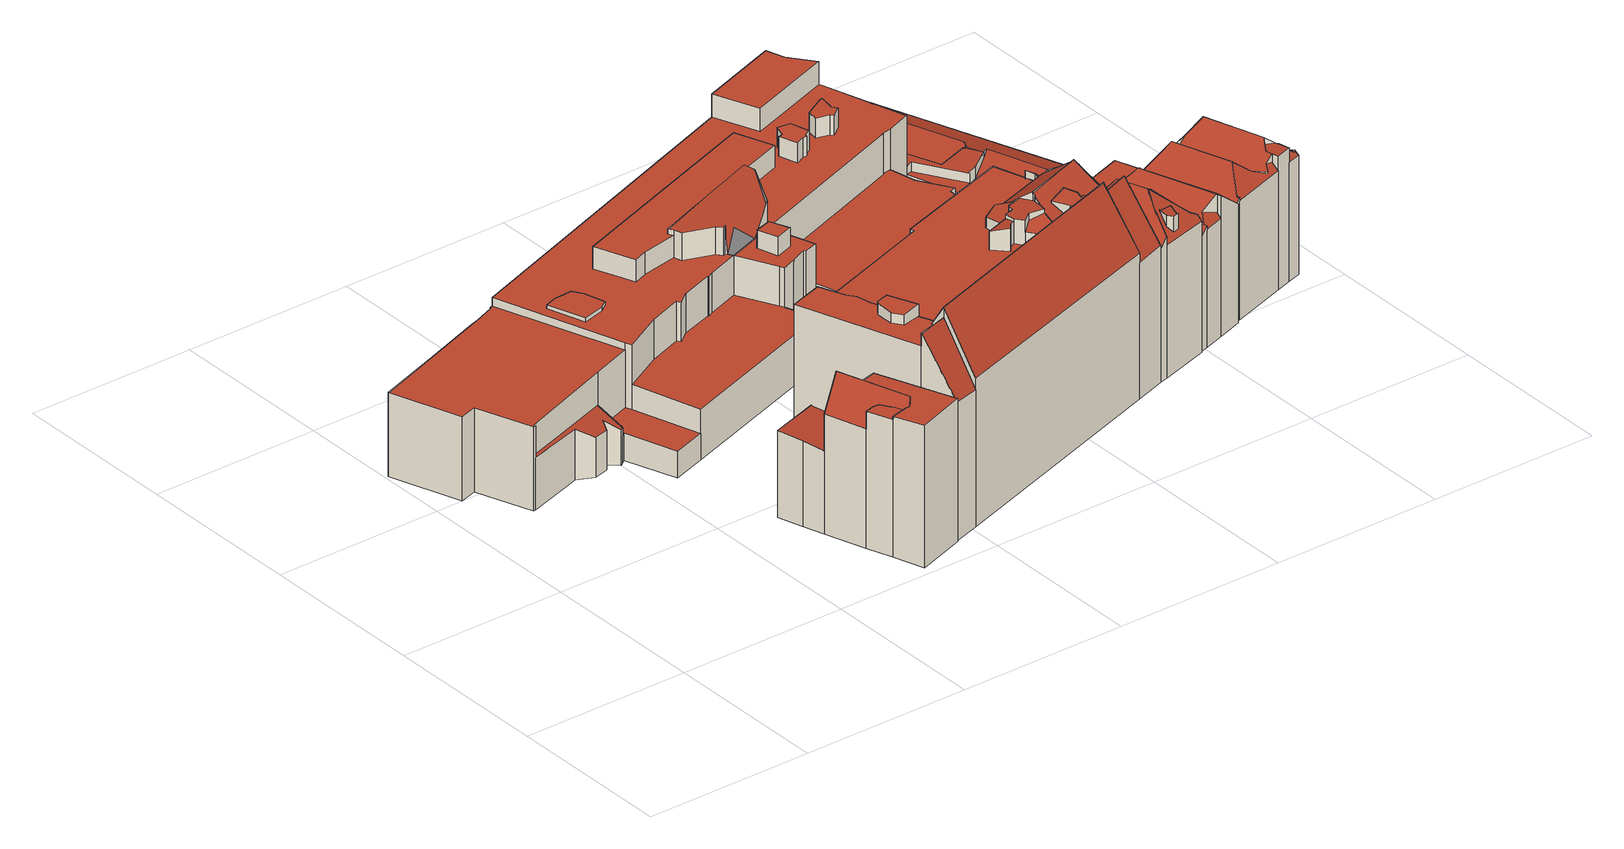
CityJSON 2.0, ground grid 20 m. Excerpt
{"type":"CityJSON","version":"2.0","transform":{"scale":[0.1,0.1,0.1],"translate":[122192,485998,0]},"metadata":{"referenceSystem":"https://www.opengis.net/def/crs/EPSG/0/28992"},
"CityObjects":{
"building1":{"type":"Building","attributes":{"aantal_verblijfsobjecten":3,"bouwjaar":1803,"gebruiksdoel":"woonfunctie","oppervlakte_max":150,"oppervlakte_min":111,"rdf_seealso":"http://bag.basisregistraties.overheid.nl/bag/id/pand/0363100012182000","rf_extrusion_mode":"standard","rf_force_lod11":false,"rf_h_ground":0.152,"rf_h_pc_98p":0,"rf_h_roof_50p":16.71,"rf_h_roof_70p":16.77,"rf_h_roof_max":17.47,"rf_h_roof_min":14.77,"rf_h_roof_ridge":17.4,"rf_is_glass_roof":false,"rf_nodata_frac":0.277,"rf_nodata_r":0,"rf_pc_select":"_HIGHEST_YET_INSUFFICIENT_COVERAGE","rf_pc_year":0,"rf_pointcloud_unusable":false,"rf_pt_density":15.14,"rf_ridgelines":2,"rf_rmse_lod22":0.305,"rf_roof_planes":7,"rf_roof_type":"slanted","rf_success":true,"rf_t_run":21,"rf_volume_lod22":1565.68,"status":"Pand in gebruik"},"children":["building1-1"]},
"building1-1":{"type":"BuildingPart","parents":["building1"],"geometry":[{"type":"Solid","lod":"2.2","boundaries":[[[[0,1,2,3,4,5,6,7,8,9]],[[10,11,12,13]],[[13,12,14,15]],[[16,7,6,17]],[[18,8,7,16]],[[11,9,8,18]],[[19,2,1,20]],[[21,22,23,24]],[[25,26,4,3,23]],[[24,23,3,2,19]],[[27,28,29,30]],[[17,6,5,29]],[[30,29,5,4,26]],[[31,32,26,25]],[[15,14,28,27]],[[33,22,21]],[[34,35,33]],[[36,0,9,11,10]],[[20,1,0,36,37]],[[38,39,40]],[[39,38,32,31]],[[37,36,41]],[[35,34,42]],[[28,14,12,11,18,16,17,29]],[[39,31,25,23,22,40]],[[35,42,41,36,10,13,15,27]],[[35,27,30,26,32,38,40,22,33]],[[42,34,33,21,24,19,20,37,41]]]],"semantics":{"surfaces":[{"type":"GroundSurface"},{"type":"WallSurface","on_footprint_edge":false},{"type":"WallSurface","on_footprint_edge":true},{"type":"RoofSurface","rf_azimuth":150.28,"rf_h_roof_50p":10.2,"rf_h_roof_70p":10.29,"rf_h_roof_max":17.15,"rf_h_roof_min":9.85,"rf_slope":5.22},{"type":"RoofSurface","rf_azimuth":339.41,"rf_h_roof_50p":16.25,"rf_h_roof_70p":16.29,"rf_h_roof_max":16.57,"rf_h_roof_min":16.17,"rf_slope":2.82},{"type":"RoofSurface","rf_azimuth":72.04,"rf_h_roof_50p":16.68,"rf_h_roof_70p":17.08,"rf_h_roof_max":17.78,"rf_h_roof_min":13.96,"rf_slope":46.57},{"type":"RoofSurface","rf_azimuth":250.37,"rf_h_roof_50p":16.34,"rf_h_roof_70p":16.9,"rf_h_roof_max":17.78,"rf_h_roof_min":14.07,"rf_slope":47.56},{"type":"RoofSurface","rf_azimuth":298.98,"rf_h_roof_50p":16.75,"rf_h_roof_70p":16.79,"rf_h_roof_max":17.41,"rf_h_roof_min":16.57,"rf_slope":2.23}],"values":[[0,1,1,2,2,2,2,1,2,2,1,2,2,1,1,1,1,2,2,1,1,1,1,3,4,5,6,7]]}}]},
"building2":{"type":"Building","attributes":{"aantal_verblijfsobjecten":2,"bouwjaar":1868,"gebruiksdoel":"logiesfunctie,overige gebruiksfunctie","oppervlakte_max":3062,"oppervlakte_min":9,"rdf_seealso":"http://bag.basisregistraties.overheid.nl/bag/id/pand/0363100012170759","rf_extrusion_mode":"standard","rf_force_lod11":false,"rf_h_ground":0.193,"rf_h_pc_98p":0,"rf_h_roof_50p":19.53,"rf_h_roof_70p":21.37,"rf_h_roof_max":23.83,"rf_h_roof_min":17.73,"rf_h_roof_ridge":24.05,"rf_is_glass_roof":false,"rf_nodata_frac":0.051,"rf_nodata_r":0,"rf_pc_select":"PREFERRED_AND_LATEST","rf_pc_year":0,"rf_pointcloud_unusable":false,"rf_pt_density":18.27,"rf_ridgelines":7,"rf_rmse_lod22":0.441,"rf_roof_planes":27,"rf_roof_type":"slanted","rf_success":true,"rf_t_run":232,"rf_volume_lod22":14631.06,"status":"Pand in gebruik"},"children":["building2-1"]},
"building2-1":{"type":"BuildingPart","parents":["building2"],"geometry":[{"type":"Solid","lod":"2.2","boundaries":[[[[43,44,45,46,47,48,49,50,51,52,53,54,55,56]],[[57,47,46,58]],[[59,60,61,62,63]],[[64,56,55,65]],[[66,67,68,69]],[[70,71,67,66]],[[72,73,51,50,74]],[[58,46,45,75,76]],[[77,78,73,72]],[[79,52,51,73]],[[80,81,82,83]],[[74,50,49,84]],[[76,75,85,86]],[[87,54,53,88]],[[65,55,54,87]],[[89,88,53,52,79]],[[90,91,78,77]],[[91,90,92,93]],[[94,95,88,89]],[[96,97,98,99]],[[100,86,85,101,102]],[[103,104,86,100]],[[105,106,107,108]],[[109,110,111,104,103]],[[112,113,111,110]],[[113,48,47,57]],[[114,115,116,68]],[[108,107,117,118]],[[119,43,56,64]],[[120,121,97,96]],[[122,119,61,60]],[[123,124,95,94]],[[92,90,84,125]],[[126,127,128]],[[129,130,128]],[[125,84,49,48,113,112]],[[83,82,124,123]],[[75,45,44,131,132]],[[99,98,133,134]],[[102,101,121,120]],[[135,136,137,138]],[[139,140,141,142]],[[143,144,145,146]],[[147,148,149,135]],[[150,151,152]],[[153,154,152]],[[148,147,155,156]],[[156,155,151,150]],[[157,158,159,160]],[[138,137,158,157]],[[136,135,161]],[[60,59,161]],[[140,162,163,106,105]],[[63,62,163,162]],[[118,117,164,141]],[[142,141,164,165,144,143]],[[160,159,162,140,139]],[[166,167,71,70]],[[168,80,169,170]],[[170,169,167,166]],[[146,145,171,154,153]],[[172,173,174]],[[130,129,173,172,175]],[[134,133,176,177]],[[154,171,178]],[[175,172,178]],[[69,68,116,81,80,168]],[[177,176,179,180]],[[180,179,181]],[[110,109,182]],[[183,184,127,126]],[[144,165,184,183]],[[131,44,43,119,122]],[[149,148,185]],[[132,131,185]],[[115,114,186]],[[111,187,58,76,86,104]],[[113,57,58,187,111]],[[84,90,77,72,74]],[[118,141,140,105,108]],[[162,159,158,137,136,161,59,63]],[[146,153,152,151,155,147,135,138,157,160,139,142,143]],[[69,168,170,166,70,66]],[[127,115,186,93,92,182,109,103,181,179,176,174,173,129,128]],[[180,181,103,100,102,120,96,99,134,177]],[[110,182,92,125,112]],[[144,183,126,128,130,175,178,171,145]],[[149,185,131,122,60,161,135]],[[132,185,148,156,150,152,154,178,172,174,176,133,98,97,121,101,85,75]],[[186,114,68,67,71,167,169,80,83,123,94,89,79,73,78,91,93]],[[115,127,184,165,164,117,107,106,163,62,61,119,64,65,87,88,95,124,82,81,116]]]],"semantics":{"surfaces":[{"type":"GroundSurface"},{"type":"WallSurface","on_footprint_edge":true},{"type":"WallSurface","on_footprint_edge":false},{"type":"RoofSurface","rf_azimuth":340.23,"rf_h_roof_50p":21.29,"rf_h_roof_70p":21.84,"rf_h_roof_max":23.15,"rf_h_roof_min":20.05,"rf_slope":58.11},{"type":"RoofSurface","rf_azimuth":161.86,"rf_h_roof_50p":19.97,"rf_h_roof_70p":21.19,"rf_h_roof_max":23.15,"rf_h_roof_min":16.56,"rf_slope":57.01},{"type":"RoofSurface","rf_azimuth":159.56,"rf_h_roof_50p":20.12,"rf_h_roof_70p":21.4,"rf_h_roof_max":23.33,"rf_h_roof_min":16.55,"rf_slope":57.44},{"type":"RoofSurface","rf_azimuth":337.18,"rf_h_roof_50p":21.25,"rf_h_roof_70p":21.31,"rf_h_roof_max":21.41,"rf_h_roof_min":21.12,"rf_slope":11},{"type":"RoofSurface","rf_azimuth":274.08,"rf_h_roof_50p":20.78,"rf_h_roof_70p":21.01,"rf_h_roof_max":21.84,"rf_h_roof_min":20.32,"rf_slope":24.73},{"type":"RoofSurface","rf_azimuth":208.7,"rf_h_roof_50p":21.78,"rf_h_roof_70p":21.81,"rf_h_roof_max":22.59,"rf_h_roof_min":21.69,"rf_slope":2.47},{"type":"RoofSurface","rf_azimuth":250.36,"rf_h_roof_50p":22.72,"rf_h_roof_70p":22.74,"rf_h_roof_max":22.77,"rf_h_roof_min":22.67,"rf_slope":2.28},{"type":"RoofSurface","rf_azimuth":341.55,"rf_h_roof_50p":21.39,"rf_h_roof_70p":22.3,"rf_h_roof_max":24.44,"rf_h_roof_min":18.59,"rf_slope":57.37},{"type":"RoofSurface","rf_azimuth":208.69,"rf_h_roof_50p":21.83,"rf_h_roof_70p":21.84,"rf_h_roof_max":21.89,"rf_h_roof_min":21.76,"rf_slope":2.47},{"type":"RoofSurface","rf_azimuth":161.39,"rf_h_roof_50p":20.96,"rf_h_roof_70p":22.39,"rf_h_roof_max":24.44,"rf_h_roof_min":17.65,"rf_slope":57.33},{"type":"RoofSurface","rf_azimuth":225.62,"rf_h_roof_50p":20.76,"rf_h_roof_70p":20.91,"rf_h_roof_max":21.74,"rf_h_roof_min":20.32,"rf_slope":22.46},{"type":"RoofSurface","rf_azimuth":342.24,"rf_h_roof_50p":21.22,"rf_h_roof_70p":21.76,"rf_h_roof_max":23.01,"rf_h_roof_min":19.93,"rf_slope":35.82},{"type":"RoofSurface","rf_azimuth":164.45,"rf_h_roof_50p":21.82,"rf_h_roof_70p":22.2,"rf_h_roof_max":23.01,"rf_h_roof_min":20.13,"rf_slope":32.27},{"type":"RoofSurface","rf_azimuth":55.83,"rf_h_roof_50p":21.43,"rf_h_roof_70p":21.47,"rf_h_roof_max":23.53,"rf_h_roof_min":21.28,"rf_slope":2.03},{"type":"RoofSurface","rf_azimuth":133.2,"rf_h_roof_50p":18.91,"rf_h_roof_70p":18.94,"rf_h_roof_max":22.77,"rf_h_roof_min":18.82,"rf_slope":0.538}],"values":[[0,1,2,1,2,2,1,1,2,1,2,1,2,1,1,1,2,2,2,2,2,2,2,2,2,1,2,2,1,2,2,2,2,2,2,1,2,1,2,2,2,2,2,2,2,2,2,2,2,2,2,2,2,2,2,2,2,2,2,2,2,2,2,2,2,2,2,2,2,2,2,2,1,2,2,2,3,4,5,6,7,8,9,10,11,12,13,14,15,16,17]]}}]},
"building3":{"type":"Building","attributes":{"aantal_verblijfsobjecten":1,"bouwjaar":1916,"gebruiksdoel":"bijeenkomstfunctie,kantoorfunctie","oppervlakte_max":3415,"oppervlakte_min":3415,"rdf_seealso":"http://bag.basisregistraties.overheid.nl/bag/id/pand/0363100012170766","rf_extrusion_mode":"standard","rf_force_lod11":false,"rf_h_ground":0.488,"rf_h_pc_98p":0,"rf_h_roof_50p":10.34,"rf_h_roof_70p":11.21,"rf_h_roof_max":14.44,"rf_h_roof_min":3.63,"rf_h_roof_ridge":6.02,"rf_is_glass_roof":false,"rf_nodata_frac":0.00192,"rf_nodata_r":0,"rf_pc_select":"PREFERRED_AND_LATEST","rf_pc_year":0,"rf_pointcloud_unusable":false,"rf_pt_density":17.68,"rf_ridgelines":2,"rf_rmse_lod22":0.252,"rf_roof_planes":32,"rf_roof_type":"slanted","rf_success":true,"rf_t_run":744,"rf_volume_lod22":17055.98,"status":"Pand in gebruik"},"children":["building3-1"]},
"building3-1":{"type":"BuildingPart","parents":["building3"],"geometry":[{"type":"MultiSurface","lod":"2.2","boundaries":[[[188,189,190,191,192,193,194,195,196,197,198,199,200,201,202,203,204,205,206,207,208,209,210,211,212,213,214,215,216,217,218,219,220,221,222,223,224,225,226]],[[227,215,214,228]],[[229,230,231,232,233]],[[234,210,209,235]],[[235,209,208,236]],[[236,208,207,237]],[[238,205,204,239]],[[240,198,197,241]],[[242,199,198,240]],[[243,195,194,244]],[[245,225,224,246]],[[246,224,223,247]],[[248,188,226,249]],[[232,231,250]],[[251,252,253,254]],[[255,256,257,258]],[[259,221,220,260]],[[261,222,221,259,262]],[[239,204,203,263]],[[263,203,202,264]],[[265,266,267,268]],[[269,270,266,265]],[[271,272,193,192,273,274]],[[273,192,191,275]],[[275,191,190,276]],[[277,201,200,278]],[[279,247,223,222,261,280]],[[281,264,202,201,277,282]],[[283,284,285,286]],[[256,287,264,281]],[[288,289,247,279]],[[290,249,226,225,245]],[[244,194,193,272]],[[268,267,291,292]],[[293,294,295,296]],[[297,298,299,300]],[[301,211,210,234]],[[260,220,219,302]],[[302,219,218,303]],[[237,207,206,304]],[[304,206,205,238,305]],[[306,307,308,309]],[[309,308,310,311]],[[312,313,314,315]],[[241,197,196,313,312]],[[313,196,195,243]],[[316,317,318,319]],[[319,318,320,321]],[[322,323,324,325]],[[254,253,326]],[[327,328,329,330]],[[276,190,189,331]],[[233,232,332,333]],[[334,335,336]],[[292,337,336]],[[338,339,335,334]],[[340,341,342,343,344]],[[345,346,341,340]],[[347,348,349,350]],[[350,349,351,352]],[[353,354,355,356,357]],[[358,359,354,353]],[[360,361,362,363]],[[364,301,361,360]],[[365,212,211,301,364]],[[366,367,272,271]],[[305,238,368,362]],[[369,370,371,287,256,255]],[[363,362,368,371,370]],[[258,257,372,373]],[[374,375,376,377]],[[373,372,378,379]],[[379,378,380,381]],[[282,277,342,341]],[[292,291,346,345]],[[315,314,382,329]],[[330,329,382,367,366,383,384]],[[385,386,387,388]],[[389,325,324,289,288]],[[390,391,325,389]],[[384,383,392,393]],[[383,366,386,385]],[[394,395,396,397]],[[398,399,400,401]],[[402,403,404,405]],[[406,407,408,409]],[[280,261,391,390]],[[410,411,307,306]],[[412,413,411,410]],[[414,415,416]],[[303,218,217,417]],[[397,396,418,419]],[[420,421,422,423]],[[417,217,216,424]],[[424,216,215,227]],[[286,285,425,426]],[[300,299,426,427]],[[405,404,284,283]],[[298,428,429,430]],[[393,392,431,432]],[[433,333,332,323,322]],[[432,431,333,433]],[[434,435,436]],[[437,438,439]],[[440,292,439]],[[441,442,443,252,251]],[[388,387,442,441]],[[344,343,359,358]],[[356,355,278,444]],[[357,356,421,420]],[[444,278,200,199,242]],[[352,351,445,446]],[[446,445,348,347]],[[331,189,188,248]],[[377,376,399,398]],[[274,273,443,442]],[[447,448,254]],[[435,434,449,448,447]],[[448,449,450,451]],[[321,320,452,453]],[[415,414,249,290]],[[438,437,454,455]],[[455,454,428,298,297]],[[401,400,395,394]],[[409,408,456,457]],[[457,456,413,412]],[[423,422,328,327]],[[311,310,458,459]],[[459,458,407,406]],[[460,461,317,316]],[[296,295,461,460]],[[453,452,462,463]],[[463,462,464,465]],[[465,464,294,293]],[[466,467,339,338]],[[427,426,425,468,469]],[[469,468,467,466]],[[381,380,270,269]],[[430,429,403,402]],[[228,214,213,470]],[[470,213,212,365]],[[451,450,230,229]],[[419,418,375,374]],[[262,259,370,369]],[[305,362,361,301,234,235,236,237,304]],[[371,368,238,239,263,264,287]],[[367,382,314,313,243,244,272]],[[280,390,389,288,279]],[[274,442,387,386,366,271]],[[278,355,354,359,343,342,277]],[[446,347,350,352]],[[435,447,254,326,275,276,331,248,436]],[[443,273,275,326,253,252]],[[415,290,245,246,247,289,324,323,332,232,250,416]],[[230,450,449,434,436,248,249,414,416,250,231]],[[328,422,421,356,444,242,240,241,312,315,329]],[[459,406,409,457,412,410,306,309,311]],[[465,293,296,460,316,319,321,453,463]],[[469,466,338,334,336,471,439,438,455,297,300,427]],[[270,380,378,372,257,256,281,282,341,346,291,267,266]],[[430,402,405,283,286,426,299,298]],[[262,369,255,258,373,379,381,269,265,268,292,336,335,339,467,468,425,285,284,404,403,429,428,454,437,439,292,345,340,344,358,353,357,420,423,327,330,384,393,432,433,322,325,391,261],[294,464,462,452,320,318,317,461,295],[407,458,310,308,307,411,413,456,408],[349,348,445,351],[375,418,396,395,400,399,376]],[[451,229,233,333,431,392,383,385,388,441,251,254,448]],[[419,374,377,398,401,394,397]],[[370,259,260,302,303,417,424,227,228,470,365,364,360,363]]],"semantics":{"surfaces":[{"type":"GroundSurface"},{"type":"WallSurface","on_footprint_edge":true},{"type":"WallSurface","on_footprint_edge":false},{"type":"RoofSurface","rf_azimuth":159.46,"rf_h_roof_50p":6.33,"rf_h_roof_70p":6.68,"rf_h_roof_max":10.36,"rf_h_roof_min":4.91,"rf_slope":36.42},{"type":"RoofSurface","rf_azimuth":161.38,"rf_h_roof_50p":3.66,"rf_h_roof_70p":3.68,"rf_h_roof_max":11.15,"rf_h_roof_min":3.62,"rf_slope":0.511},{"type":"RoofSurface","rf_azimuth":297.99,"rf_h_roof_50p":3.71,"rf_h_roof_70p":3.81,"rf_h_roof_max":11.18,"rf_h_roof_min":3.49,"rf_slope":2.18},{"type":"RoofSurface","rf_azimuth":130.43,"rf_h_roof_50p":13.92,"rf_h_roof_70p":13.93,"rf_h_roof_max":13.95,"rf_h_roof_min":13.88,"rf_slope":0.41},{"type":"RoofSurface","rf_azimuth":253.69,"rf_h_roof_50p":4.32,"rf_h_roof_70p":4.35,"rf_h_roof_max":5.49,"rf_h_roof_min":4.26,"rf_slope":2.56},{"type":"RoofSurface","rf_azimuth":161.38,"rf_h_roof_50p":3.64,"rf_h_roof_70p":3.64,"rf_h_roof_max":11.13,"rf_h_roof_min":3.62,"rf_slope":0.511},{"type":"RoofSurface","rf_azimuth":79.96,"rf_h_roof_50p":13.3,"rf_h_roof_70p":13.31,"rf_h_roof_max":13.32,"rf_h_roof_min":13.29,"rf_slope":0.613},{"type":"RoofSurface","rf_azimuth":70.49,"rf_h_roof_50p":5.07,"rf_h_roof_70p":5.34,"rf_h_roof_max":6.12,"rf_h_roof_min":4.37,"rf_slope":19.57},{"type":"RoofSurface","rf_azimuth":250.21,"rf_h_roof_50p":4.96,"rf_h_roof_70p":5.29,"rf_h_roof_max":5.94,"rf_h_roof_min":4.2,"rf_slope":19.23},{"type":"RoofSurface","rf_azimuth":253.69,"rf_h_roof_50p":4.33,"rf_h_roof_70p":4.36,"rf_h_roof_max":13.91,"rf_h_roof_min":4.22,"rf_slope":2.56},{"type":"RoofSurface","rf_azimuth":250.21,"rf_h_roof_50p":4.98,"rf_h_roof_70p":5.32,"rf_h_roof_max":6.12,"rf_h_roof_min":3.79,"rf_slope":19.23},{"type":"RoofSurface","rf_azimuth":158.18,"rf_h_roof_50p":6.47,"rf_h_roof_70p":6.5,"rf_h_roof_max":11.18,"rf_h_roof_min":6.38,"rf_slope":0.977},{"type":"RoofSurface","rf_azimuth":124.44,"rf_h_roof_50p":13.53,"rf_h_roof_70p":13.53,"rf_h_roof_max":13.54,"rf_h_roof_min":13.53,"rf_slope":0.175},{"type":"RoofSurface","rf_azimuth":101.82,"rf_h_roof_50p":13.53,"rf_h_roof_70p":13.53,"rf_h_roof_max":13.54,"rf_h_roof_min":13.52,"rf_slope":0.44},{"type":"RoofSurface","rf_azimuth":168.91,"rf_h_roof_50p":14.23,"rf_h_roof_70p":14.51,"rf_h_roof_max":14.98,"rf_h_roof_min":13.17,"rf_slope":9.35},{"type":"RoofSurface","rf_azimuth":158.18,"rf_h_roof_50p":6.49,"rf_h_roof_70p":6.52,"rf_h_roof_max":11.17,"rf_h_roof_min":6.4,"rf_slope":0.977},{"type":"RoofSurface","rf_azimuth":346.51,"rf_h_roof_50p":13.81,"rf_h_roof_70p":13.81,"rf_h_roof_max":14.98,"rf_h_roof_min":13.79,"rf_slope":0.354},{"type":"RoofSurface","rf_azimuth":164.31,"rf_h_roof_50p":11.23,"rf_h_roof_70p":11.25,"rf_h_roof_max":14.66,"rf_h_roof_min":11.13,"rf_slope":0.378},{"type":"RoofSurface","rf_azimuth":249.95,"rf_h_roof_50p":5.53,"rf_h_roof_70p":5.74,"rf_h_roof_max":11.2,"rf_h_roof_min":5.31,"rf_slope":8.19},{"type":"RoofSurface","rf_azimuth":44.07,"rf_h_roof_50p":11.62,"rf_h_roof_70p":11.63,"rf_h_roof_max":11.67,"rf_h_roof_min":11.57,"rf_slope":1.13},{"type":"RoofSurface","rf_azimuth":318,"rf_h_roof_50p":10.33,"rf_h_roof_70p":10.34,"rf_h_roof_max":11.25,"rf_h_roof_min":10.31,"rf_slope":0.147}],"values":[0,1,2,1,1,1,1,1,1,1,1,1,1,2,2,2,1,1,1,1,2,2,1,1,1,1,1,1,2,2,2,1,1,2,2,2,1,1,1,1,1,2,2,2,1,1,2,2,2,2,2,1,2,2,2,2,2,2,2,2,2,2,2,2,1,2,2,2,2,2,2,2,2,2,2,2,2,2,2,2,2,2,2,2,2,2,2,2,2,2,1,2,2,1,1,2,2,2,2,2,2,2,2,2,2,2,2,2,2,2,1,2,2,1,2,2,2,2,2,2,2,2,2,2,2,2,2,2,2,2,2,2,2,2,2,2,2,2,2,1,1,2,2,2,3,4,5,6,7,8,9,10,11,12,13,14,15,16,17,18,19,20,21,22,23]}}]},
"building4":{"type":"Building","attributes":{"aantal_verblijfsobjecten":3,"bouwjaar":1811,"gebruiksdoel":"woonfunctie","oppervlakte_max":197,"oppervlakte_min":130,"rdf_seealso":"http://bag.basisregistraties.overheid.nl/bag/id/pand/0363100012182843","rf_extrusion_mode":"standard","rf_force_lod11":false,"rf_h_ground":0.132,"rf_h_pc_98p":0,"rf_h_roof_50p":17.1,"rf_h_roof_70p":17.87,"rf_h_roof_max":19.5,"rf_h_roof_min":15.48,"rf_h_roof_ridge":19.63,"rf_is_glass_roof":false,"rf_nodata_frac":0.00224,"rf_nodata_r":0.0162,"rf_pc_select":"PREFERRED_AND_LATEST","rf_pc_year":0,"rf_pointcloud_unusable":false,"rf_pt_density":19.07,"rf_ridgelines":3,"rf_rmse_lod22":0.499,"rf_roof_planes":13,"rf_roof_type":"slanted","rf_success":true,"rf_t_run":52,"rf_volume_lod22":1885.12,"status":"Pand in gebruik"},"children":["building4-1"]},
"building4-1":{"type":"BuildingPart","parents":["building4"],"geometry":[{"type":"Solid","lod":"2.2","boundaries":[[[[472,473,474,475,476,477,478,479,480,481,482,483,484,485,486,487,488,489]],[[490,485,484,491,492]],[[492,491,493]],[[494,482,481,495]],[[496,474,473,497,498]],[[499,500,483,482,494]],[[501,479,478,502]],[[502,478,477,503]],[[504,505,506]],[[500,499,506]],[[505,504,480,479,501]],[[507,508,486,485,490]],[[509,510,511,512]],[[513,488,487,514]],[[515,503,477,476,516,517]],[[495,481,480,504]],[[512,511,503,515]],[[491,484,483,500]],[[518,519,520]],[[521,519,518,522]],[[510,523,524]],[[525,526,527,523,510,509]],[[528,529,530]],[[531,532,530]],[[519,521,533,534]],[[517,516,526,525]],[[516,476,475,535,536]],[[514,487,486,508]],[[537,538,539]],[[540,541,542,531]],[[542,532,531]],[[538,489,488,513]],[[543,472,489,538,537]],[[535,475,474,496]],[[544,545,546,547]],[[536,535,545,544]],[[548,549,541,540]],[[508,507,550]],[[551,552,553,554]],[[552,551,529]],[[554,553,549,548]],[[497,473,472,543]],[[547,546,527,526]],[[534,533,555]],[[498,497,555]],[[495,504,506,499,494]],[[491,500,506,505,501,493]],[[517,525,509,512,515]],[[550,502,503,511,510,524,556,513,514,508]],[[538,513,556,522,518,520,539]],[[502,550,507,490,492,493,501]],[[554,548,540,531,530,529,551]],[[534,555,497,543,537,539,520,519],[549,553,552,529,528,530,532,542,541]],[[547,526,516,536,544]],[[498,555,533,521,522,556,524,523,527,546,545,535,496]]]],"semantics":{"surfaces":[{"type":"GroundSurface"},{"type":"WallSurface","on_footprint_edge":true},{"type":"WallSurface","on_footprint_edge":false},{"type":"RoofSurface","rf_azimuth":344.76,"rf_h_roof_50p":16.05,"rf_h_roof_70p":16.61,"rf_h_roof_max":19.18,"rf_h_roof_min":14.92,"rf_slope":49.48},{"type":"RoofSurface","rf_azimuth":73.26,"rf_h_roof_50p":16.93,"rf_h_roof_70p":17.65,"rf_h_roof_max":19.48,"rf_h_roof_min":15.36,"rf_slope":46.77},{"type":"RoofSurface","rf_azimuth":106.85,"rf_h_roof_50p":21.48,"rf_h_roof_70p":21.53,"rf_h_roof_max":22.01,"rf_h_roof_min":20.83,"rf_slope":48.07},{"type":"RoofSurface","rf_azimuth":341.17,"rf_h_roof_50p":16.31,"rf_h_roof_70p":16.98,"rf_h_roof_max":19.31,"rf_h_roof_min":14.88,"rf_slope":52.5},{"type":"RoofSurface","rf_azimuth":70.93,"rf_h_roof_50p":17.02,"rf_h_roof_70p":17.81,"rf_h_roof_max":19.97,"rf_h_roof_min":15.21,"rf_slope":48.87},{"type":"RoofSurface","rf_azimuth":158.27,"rf_h_roof_50p":16.83,"rf_h_roof_70p":17.52,"rf_h_roof_max":19.1,"rf_h_roof_min":15.45,"rf_slope":46.82},{"type":"RoofSurface","rf_azimuth":141.92,"rf_h_roof_50p":17.99,"rf_h_roof_70p":18,"rf_h_roof_max":18.17,"rf_h_roof_min":17.94,"rf_slope":4.04},{"type":"RoofSurface","rf_azimuth":162.15,"rf_h_roof_50p":17.65,"rf_h_roof_70p":18,"rf_h_roof_max":19.97,"rf_h_roof_min":15.69,"rf_slope":48.69},{"type":"RoofSurface","rf_azimuth":64.71,"rf_h_roof_50p":17.48,"rf_h_roof_70p":17.64,"rf_h_roof_max":18.06,"rf_h_roof_min":17.02,"rf_slope":33.62},{"type":"RoofSurface","rf_azimuth":251.01,"rf_h_roof_50p":17.44,"rf_h_roof_70p":18.21,"rf_h_roof_max":21.48,"rf_h_roof_min":15.09,"rf_slope":48.78}],"values":[[0,1,2,1,1,1,1,1,2,2,1,1,2,1,1,1,2,1,2,2,2,2,2,2,2,2,1,1,2,2,2,1,1,1,2,2,2,2,2,2,2,1,2,2,2,3,4,5,6,7,8,9,10,11,12]]}}]},
"building5":{"type":"Building","attributes":{"aantal_verblijfsobjecten":5,"bouwjaar":1818,"gebruiksdoel":"bijeenkomstfunctie,winkelfunctie,woonfunctie","oppervlakte_max":451,"oppervlakte_min":66,"rdf_seealso":"http://bag.basisregistraties.overheid.nl/bag/id/pand/0363100012182917","rf_extrusion_mode":"standard","rf_force_lod11":false,"rf_h_ground":0.177,"rf_h_pc_98p":0,"rf_h_roof_50p":14.28,"rf_h_roof_70p":15.18,"rf_h_roof_max":16.64,"rf_h_roof_min":5.7,"rf_h_roof_ridge":16.75,"rf_is_glass_roof":false,"rf_nodata_frac":0.0139,"rf_nodata_r":0,"rf_pc_select":"PREFERRED_AND_LATEST","rf_pc_year":0,"rf_pointcloud_unusable":false,"rf_pt_density":16.58,"rf_ridgelines":6,"rf_rmse_lod22":0.314,"rf_roof_planes":24,"rf_roof_type":"slanted","rf_success":true,"rf_t_run":160,"rf_volume_lod22":4353.5,"status":"Pand in gebruik"},"children":["building5-1"]},
"building5-1":{"type":"BuildingPart","parents":["building5"],"geometry":[{"type":"Solid","lod":"2.2","boundaries":[[[[557,558,559,560,561,562,563,564,565,566,567,568,569,570,571,572,573,574]],[[575,576,577]],[[578,579,580,581]],[[582,583,571,570,584]],[[585,574,573,586,587]],[[588,567,566,589]],[[590,591,568,567,588]],[[592,562,561,593]],[[594,595,596]],[[597,598,596]],[[586,573,572,599]],[[600,601,602,603,604]],[[605,606,607]],[[608,609,602,601]],[[610,611,612,613]],[[614,569,568,591]],[[584,570,569,614,615]],[[616,617,618]],[[606,619,620]],[[621,622,583,582]],[[599,572,571,583]],[[623,613,612,622,621]],[[613,623,624]],[[625,626,627,628]],[[629,630,626,625]],[[631,632,633,634]],[[632,557,574,585]],[[587,586,635,636]],[[637,638,639]],[[638,637,625]],[[640,641,579,578]],[[634,633,641,640]],[[637,642,643]],[[644,645,630,629]],[[643,642,646]],[[647,648,649]],[[595,560,559,647]],[[650,651,652]],[[636,635,609,608]],[[604,603,653,654]],[[654,653,655,656]],[[657,658,659,660]],[[661,564,563,662]],[[663,662,563,562,592,664]],[[665,666,667]],[[668,669,645,644]],[[670,671,672]],[[673,661,674]],[[675,565,564,661,673]],[[666,665,662,663]],[[671,670,676]],[[651,650,591,590]],[[615,614,677]],[[664,592,598,597]],[[593,561,560,595,594]],[[576,575,678]],[[660,659,679,680]],[[681,682,658,657]],[[683,581,580,684,685]],[[685,684,682,681]],[[628,627,581,683]],[[686,687,669,668]],[[648,647,559,558,687,686]],[[687,558,557,632,631]],[[688,689,690,691]],[[619,606,605,689,688]],[[692,693,601,600]],[[691,690,694,693,692]],[[680,679,694,690]],[[656,655,611,610]],[[589,566,565,675]],[[642,617,616]],[[675,673,674,695,696,697]],[[617,642,637,639,696,695,577,576,618]],[[615,677,652,651,698,624,623,621,582,584]],[[677,614,591,650,652]],[[676,597,596,595,647,649,699,671]],[[664,597,676,670,672,666,663]],[[593,594,596,598,592]],[[667,678,575,577,695,674,661,662,665]],[[694,679,659,658,682,684,580,579,641,633,632,585,587,636,608,601,693]],[[648,686,668,644,629,625,637,643,646,699,649]],[[687,631,634,640,578,581,627,626,630,645,669]],[[656,610,613,624,698,620,619,688,691,692,600,604,654]],[[680,690,689,605,607,697,696,639,638,625,628,683,685,681,657,660]],[[611,655,653,603,602,609,635,586,599,583,622,612]],[[589,675,697,607,606,620,698,651,590,588]],[[642,616,618,576,678,667,666,672,671,699,646]]]],"semantics":{"surfaces":[{"type":"GroundSurface"},{"type":"WallSurface","on_footprint_edge":false},{"type":"WallSurface","on_footprint_edge":true},{"type":"RoofSurface","rf_azimuth":251.73,"rf_h_roof_50p":15.29,"rf_h_roof_70p":15.91,"rf_h_roof_max":17.01,"rf_h_roof_min":14.02,"rf_slope":44.29},{"type":"RoofSurface","rf_azimuth":71.03,"rf_h_roof_50p":15.16,"rf_h_roof_70p":15.76,"rf_h_roof_max":17.01,"rf_h_roof_min":13.81,"rf_slope":43.19},{"type":"RoofSurface","rf_azimuth":251.44,"rf_h_roof_50p":15.04,"rf_h_roof_70p":15.74,"rf_h_roof_max":16.85,"rf_h_roof_min":13.51,"rf_slope":41.29},{"type":"RoofSurface","rf_azimuth":161.65,"rf_h_roof_50p":14.79,"rf_h_roof_70p":14.95,"rf_h_roof_max":16.52,"rf_h_roof_min":14.29,"rf_slope":46.15},{"type":"RoofSurface","rf_azimuth":71.45,"rf_h_roof_50p":15.2,"rf_h_roof_70p":15.8,"rf_h_roof_max":16.96,"rf_h_roof_min":13.98,"rf_slope":43.61},{"type":"RoofSurface","rf_azimuth":177.74,"rf_h_roof_50p":15.85,"rf_h_roof_70p":15.88,"rf_h_roof_max":16.48,"rf_h_roof_min":15.79,"rf_slope":3.67},{"type":"RoofSurface","rf_azimuth":162.12,"rf_h_roof_50p":14.76,"rf_h_roof_70p":14.92,"rf_h_roof_max":15.82,"rf_h_roof_min":14.41,"rf_slope":46.95},{"type":"RoofSurface","rf_azimuth":162.12,"rf_h_roof_50p":15.04,"rf_h_roof_70p":15.51,"rf_h_roof_max":16.88,"rf_h_roof_min":14.33,"rf_slope":46.95},{"type":"RoofSurface","rf_azimuth":2.39,"rf_h_roof_50p":6.16,"rf_h_roof_70p":6.18,"rf_h_roof_max":13.44,"rf_h_roof_min":6.12,"rf_slope":0.461},{"type":"RoofSurface","rf_azimuth":340.45,"rf_h_roof_50p":14.13,"rf_h_roof_70p":14.7,"rf_h_roof_max":16.1,"rf_h_roof_min":11.72,"rf_slope":55.91},{"type":"RoofSurface","rf_azimuth":172.14,"rf_h_roof_50p":9.97,"rf_h_roof_70p":10.04,"rf_h_roof_max":13.76,"rf_h_roof_min":9.75,"rf_slope":4.65},{"type":"RoofSurface","rf_azimuth":342.77,"rf_h_roof_50p":14.25,"rf_h_roof_70p":14.64,"rf_h_roof_max":15.93,"rf_h_roof_min":12.96,"rf_slope":49.5},{"type":"RoofSurface","rf_azimuth":341.88,"rf_h_roof_50p":13.7,"rf_h_roof_70p":14.4,"rf_h_roof_max":16.22,"rf_h_roof_min":10.85,"rf_slope":56.16},{"type":"RoofSurface","rf_azimuth":45.79,"rf_h_roof_50p":5.74,"rf_h_roof_70p":5.76,"rf_h_roof_max":13.77,"rf_h_roof_min":5.66,"rf_slope":0.884},{"type":"RoofSurface","rf_azimuth":71.11,"rf_h_roof_50p":15.19,"rf_h_roof_70p":15.74,"rf_h_roof_max":16.85,"rf_h_roof_min":13.88,"rf_slope":39.09},{"type":"RoofSurface","rf_azimuth":251.34,"rf_h_roof_50p":15.27,"rf_h_roof_70p":15.88,"rf_h_roof_max":16.96,"rf_h_roof_min":14.02,"rf_slope":44.3}],"values":[[0,1,1,2,2,2,2,2,1,1,2,1,1,1,1,2,2,1,1,1,2,1,1,1,1,1,2,1,1,1,1,1,1,1,1,1,2,1,1,1,1,1,2,2,1,1,1,1,2,1,1,1,1,1,2,1,1,1,1,1,1,1,2,2,1,1,1,1,1,1,2,1,3,4,5,6,7,8,9,10,11,12,13,14,15,16,17,18]]}}]}
},
"vertices":[
[341,125,2],[373,30,2],[315,10,2],[303,46,2],[293,76,2],[277,124,2],[269,149,2],[260,178,2],[318,197,2],[335,144,2],[335,144,143],[335,144,98],[334,142,98],[334,142,145],[330,153,99],[330,153,145],[260,178,104],[269,149,102],[318,197,103],[315,10,168],[373,30,169],[324,50,167],[324,50,163],[303,46,163],[303,46,166],[293,76,162],[293,76,141],[304,139,175],[304,139,99],[277,124,99],[277,124,142],[304,79,162],[304,79,153],[328,50,167],[333,56,167],[333,56,174],[341,125,143],[341,125,166],[311,78,160],[311,78,162],[319,63,163],[320,120,166],[337,62,167],
[679,280,2],[691,246,2],[704,205,2],[710,188,2],[724,147,2],[688,135,2],[405,41,2],[373,31,2],[359,71,2],[311,216,2],[352,230,2],[520,287,2],[519,292,2],[660,337,2],[724,147,162],[710,188,229],[595,252,208],[595,252,202],[595,252,189],[580,247,189],[580,247,202],[660,337,189],[519,292,189],[372,115,227],[372,115,215],[395,121,214],[395,121,228],[364,126,227],[364,126,215],[359,71,231],[359,71,216],[373,31,164],[704,205,201],[704,205,202],[385,80,229],[385,80,215],[311,216,214],[381,155,213],[381,155,189],[374,173,190],[374,173,213],[405,41,162],[669,192,199],[669,192,202],[520,287,189],[352,230,190],[352,230,213],[398,84,229],[398,84,214],[398,84,241],[396,101,214],[364,200,213],[364,200,190],[664,206,219],[664,206,209],[659,221,218],[659,221,219],[669,192,218],[667,199,204],[667,199,218],[670,190,218],[670,190,205],[556,211,211],[556,211,189],[572,197,188],[572,197,215],[674,176,241],[674,176,240],[674,176,228],[688,135,172],[688,135,161],[396,118,214],[396,118,189],[395,121,189],[578,204,188],[578,204,214],[679,280,188],[662,197,218],[662,197,204],[679,280,201],[371,191,213],[371,191,190],[405,41,175],[597,186,202],[597,186,188],[604,179,202],[618,183,203],[618,183,208],[691,246,227],[691,246,228],[634,210,216],[634,210,218],[611,233,219],[611,233,216],[595,229,209],[595,229,218],[583,219,217],[583,219,212],[584,207,214],[584,207,217],[591,197,217],[591,197,204],[602,206,209],[602,206,217],[620,222,218],[620,222,226],[620,222,228],[620,219,224],[620,219,218],[620,209,218],[619,202,218],[619,202,214],[622,220,218],[622,220,224],[594,228,218],[594,228,209],[593,221,208],[593,221,218],[607,238,214],[583,219,204],[583,219,189],[584,207,188],[591,197,188],[365,148,227],[365,148,214],[381,155,228],[367,152,214],[367,152,227],[619,202,213],[618,184,203],[618,184,201],[620,184,203],[618,184,208],[643,191,203],[643,191,218],[619,200,213],[645,188,210],[645,188,218],[650,184,217],[553,136,241],[599,187,203],[599,187,188],[671,239,228],[402,103,214],[698,184,229],
[740,742,5],[770,753,5],[867,483,5],[836,472,5],[793,458,5],[769,450,5],[753,444,5],[736,492,5],[733,491,5],[725,488,5],[725,483,5],[717,465,5],[518,396,5],[468,379,5],[266,310,5],[226,296,5],[205,357,5],[201,354,5],[197,351,5],[183,363,5],[180,353,5],[162,348,5],[143,357,5],[76,336,5],[73,335,5],[49,401,5],[29,395,5],[0,478,5],[79,506,5],[149,531,5],[158,534,5],[183,544,5],[183,545,5],[186,546,5],[576,686,5],[672,720,5],[675,721,5],[676,719,5],[686,723,5],[0,478,103],[29,395,103],[760,547,55],[760,547,40],[735,613,40],[735,613,43],[735,613,55],[143,357,64],[162,348,52],[180,353,51],[183,363,57],[201,354,37],[205,357,37],[725,483,64],[725,488,64],[717,465,64],[736,492,37],[753,444,38],[676,719,42],[675,721,42],[672,720,42],[740,742,57],[686,723,37],[746,616,44],[782,520,57],[782,520,44],[803,534,53],[803,534,60],[240,388,112],[240,388,66],[287,413,66],[287,413,112],[186,546,103],[183,545,103],[576,686,113],[186,546,113],[226,296,36],[266,310,36],[383,445,112],[383,445,66],[389,448,66],[389,448,112],[382,446,112],[382,446,66],[769,450,43],[769,450,39],[793,458,41],[793,458,44],[836,472,56],[867,483,45],[468,379,36],[518,396,36],[672,720,139],[576,686,140],[266,310,64],[468,379,64],[319,482,138],[319,482,112],[335,488,112],[335,488,138],[240,388,37],[679,699,139],[679,699,42],[686,723,43],[428,462,66],[428,462,112],[660,617,135],[660,617,112],[636,604,112],[636,604,135],[512,552,144],[512,552,138],[375,502,138],[375,502,144],[76,336,66],[183,544,103],[158,534,103],[197,351,46],[201,354,46],[590,564,135],[590,564,112],[600,569,112],[600,569,135],[605,569,112],[605,569,135],[733,491,64],[733,491,37],[710,527,35],[710,527,65],[634,591,135],[634,591,112],[649,587,112],[649,587,135],[652,584,112],[652,584,135],[702,669,112],[702,669,43],[701,671,43],[701,671,112],[812,540,57],[691,556,112],[691,556,65],[703,558,65],[703,558,112],[770,753,45],[720,610,43],[720,610,53],[423,470,145],[423,470,112],[425,468,112],[428,462,43],[420,468,145],[420,468,112],[454,413,111],[454,413,65],[454,413,36],[470,418,36],[470,418,111],[452,418,111],[452,418,65],[463,435,133],[463,435,111],[484,442,111],[484,442,133],[475,465,112],[475,465,133],[491,425,111],[491,425,36],[507,430,36],[507,430,65],[507,430,111],[490,428,111],[490,428,36],[75,338,103],[75,338,68],[188,378,66],[188,378,104],[76,336,103],[73,335,103],[733,569,43],[733,569,36],[188,378,37],[237,395,112],[237,395,104],[237,395,37],[327,427,66],[327,427,112],[231,452,117],[231,452,112],[257,459,112],[257,459,116],[330,423,66],[330,423,112],[344,433,66],[344,433,112],[703,558,35],[733,569,52],[733,569,112],[740,571,54],[740,571,43],[771,516,44],[771,516,55],[701,671,139],[598,635,139],[598,635,112],[722,605,53],[722,605,112],[253,503,116],[253,503,112],[231,502,112],[231,502,116],[267,466,116],[267,466,112],[260,492,112],[260,492,116],[549,616,138],[549,616,112],[301,529,112],[301,529,138],[614,576,135],[614,576,112],[608,599,112],[608,599,135],[583,586,135],[583,586,112],[588,587,135],[588,587,112],[697,688,36],[697,688,43],[717,693,44],[149,531,103],[217,497,112],[217,497,116],[489,483,112],[489,483,65],[692,555,65],[692,555,112],[79,506,103],[378,496,112],[378,496,138],[378,496,144],[512,552,112],[566,571,112],[566,571,138],[719,610,53],[719,610,112],[720,610,112],[796,552,53],[796,552,60],[803,565,57],[487,483,112],[487,483,144],[465,475,112],[428,462,57],[771,517,55],[771,517,44],[771,517,41],[518,396,64],[455,459,112],[455,459,133],[793,551,61],[793,551,60],[793,551,52],[792,553,52],[792,553,60],[664,593,112],[664,593,135],[515,539,112],[515,539,144],[593,601,112],[593,601,135],[606,572,112],[606,572,135],[636,603,135],[636,603,112],[660,599,112],[660,599,135],[663,617,112],[663,617,135],[415,475,144],[415,475,112],[381,487,112],[381,487,144],[49,401,103],[428,462,145],
[794,169,1],[735,151,1],[723,148,1],[709,191,1],[700,217,1],[692,240,1],[689,250,1],[676,289,1],[672,300,1],[664,326,1],[698,336,1],[701,328,1],[722,271,1],[724,264,1],[727,265,1],[759,275,1],[760,274,1],[792,174,1],[724,264,153],[722,271,156],[722,271,161],[719,268,159],[698,336,152],[664,326,153],[723,148,152],[735,151,156],[735,151,166],[701,328,162],[701,328,159],[676,289,197],[689,250,153],[692,240,167],[672,300,185],[672,300,197],[696,324,166],[727,265,153],[727,265,151],[697,244,220],[697,244,165],[696,244,165],[696,244,222],[760,274,154],[759,275,153],[692,240,224],[700,217,178],[700,217,208],[747,193,198],[747,193,197],[771,182,176],[747,193,194],[747,199,196],[697,244,159],[701,246,165],[704,218,205],[704,218,175],[704,218,157],[747,178,181],[747,178,180],[749,178,180],[762,179,180],[762,179,177],[746,194,193],[746,194,198],[709,191,153],[709,191,180],[792,174,161],[792,174,156],[783,176,166],[758,165,179],[758,165,162],[762,179,176],[794,169,154],[721,189,174],[721,189,165],[724,192,169],[724,192,171],[759,163,179],[759,163,161],[727,265,152],[747,166,180],[747,166,167],[752,161,161],[752,161,179],[742,180,184],[735,232,196],
[916,373,2],[922,351,2],[928,334,2],[961,231,2],[963,227,2],[947,222,2],[928,216,2],[862,194,2],[858,193,2],[856,192,2],[857,190,2],[827,180,2],[803,172,2],[794,169,2],[755,289,2],[725,381,2],[787,402,2],[895,438,2],[910,215,147],[910,215,140],[894,217,153],[864,344,99],[864,344,62],[861,333,62],[861,333,99],[755,289,137],[755,289,58],[794,169,136],[895,438,61],[787,402,57],[787,402,61],[857,190,141],[856,192,141],[827,180,167],[827,180,140],[947,222,141],[963,227,141],[961,231,146],[961,231,143],[954,232,149],[943,234,159],[943,234,154],[725,381,58],[818,309,135],[818,309,62],[818,309,57],[798,302,58],[798,302,137],[821,303,136],[821,303,139],[821,301,140],[811,327,62],[811,327,57],[772,291,140],[772,291,58],[760,288,58],[760,288,140],[803,172,140],[803,172,144],[881,301,141],[881,301,140],[881,299,140],[821,303,143],[811,294,150],[759,287,140],[759,287,58],[760,288,141],[761,287,141],[875,319,140],[875,319,97],[869,336,99],[869,336,112],[886,332,127],[886,332,98],[916,373,101],[916,373,62],[884,356,62],[884,356,100],[811,330,57],[811,330,62],[875,318,140],[875,318,141],[874,318,141],[884,346,99],[884,346,62],[877,314,140],[877,314,147],[889,323,140],[889,323,97],[888,315,151],[928,334,141],[928,334,144],[922,329,149],[826,185,145],[826,185,167],[808,186,152],[794,307,58],[794,307,130],[781,295,58],[781,295,139],[857,321,128],[857,321,62],[854,311,62],[854,311,140],[862,194,141],[928,216,141],[928,216,158],[947,222,158],[926,223,149],[926,223,158],[918,222,150],[917,333,141],[917,333,98],[930,242,159],[930,242,167],[924,231,159],[862,194,145],[861,198,145],[858,193,140],[941,237,159],[802,176,144],[915,215,145],[853,311,62],[853,311,140],[858,322,127],[858,322,62],[861,333,112],[857,323,62],[857,323,126],[922,351,117],[922,351,99],[820,305,141],[820,305,133],[820,308,130],[820,308,138],[821,310,135],[821,310,62],[820,308,62],[876,225,167],[853,293,167],[822,301,140],[796,274,166],[907,310,168]
]}
